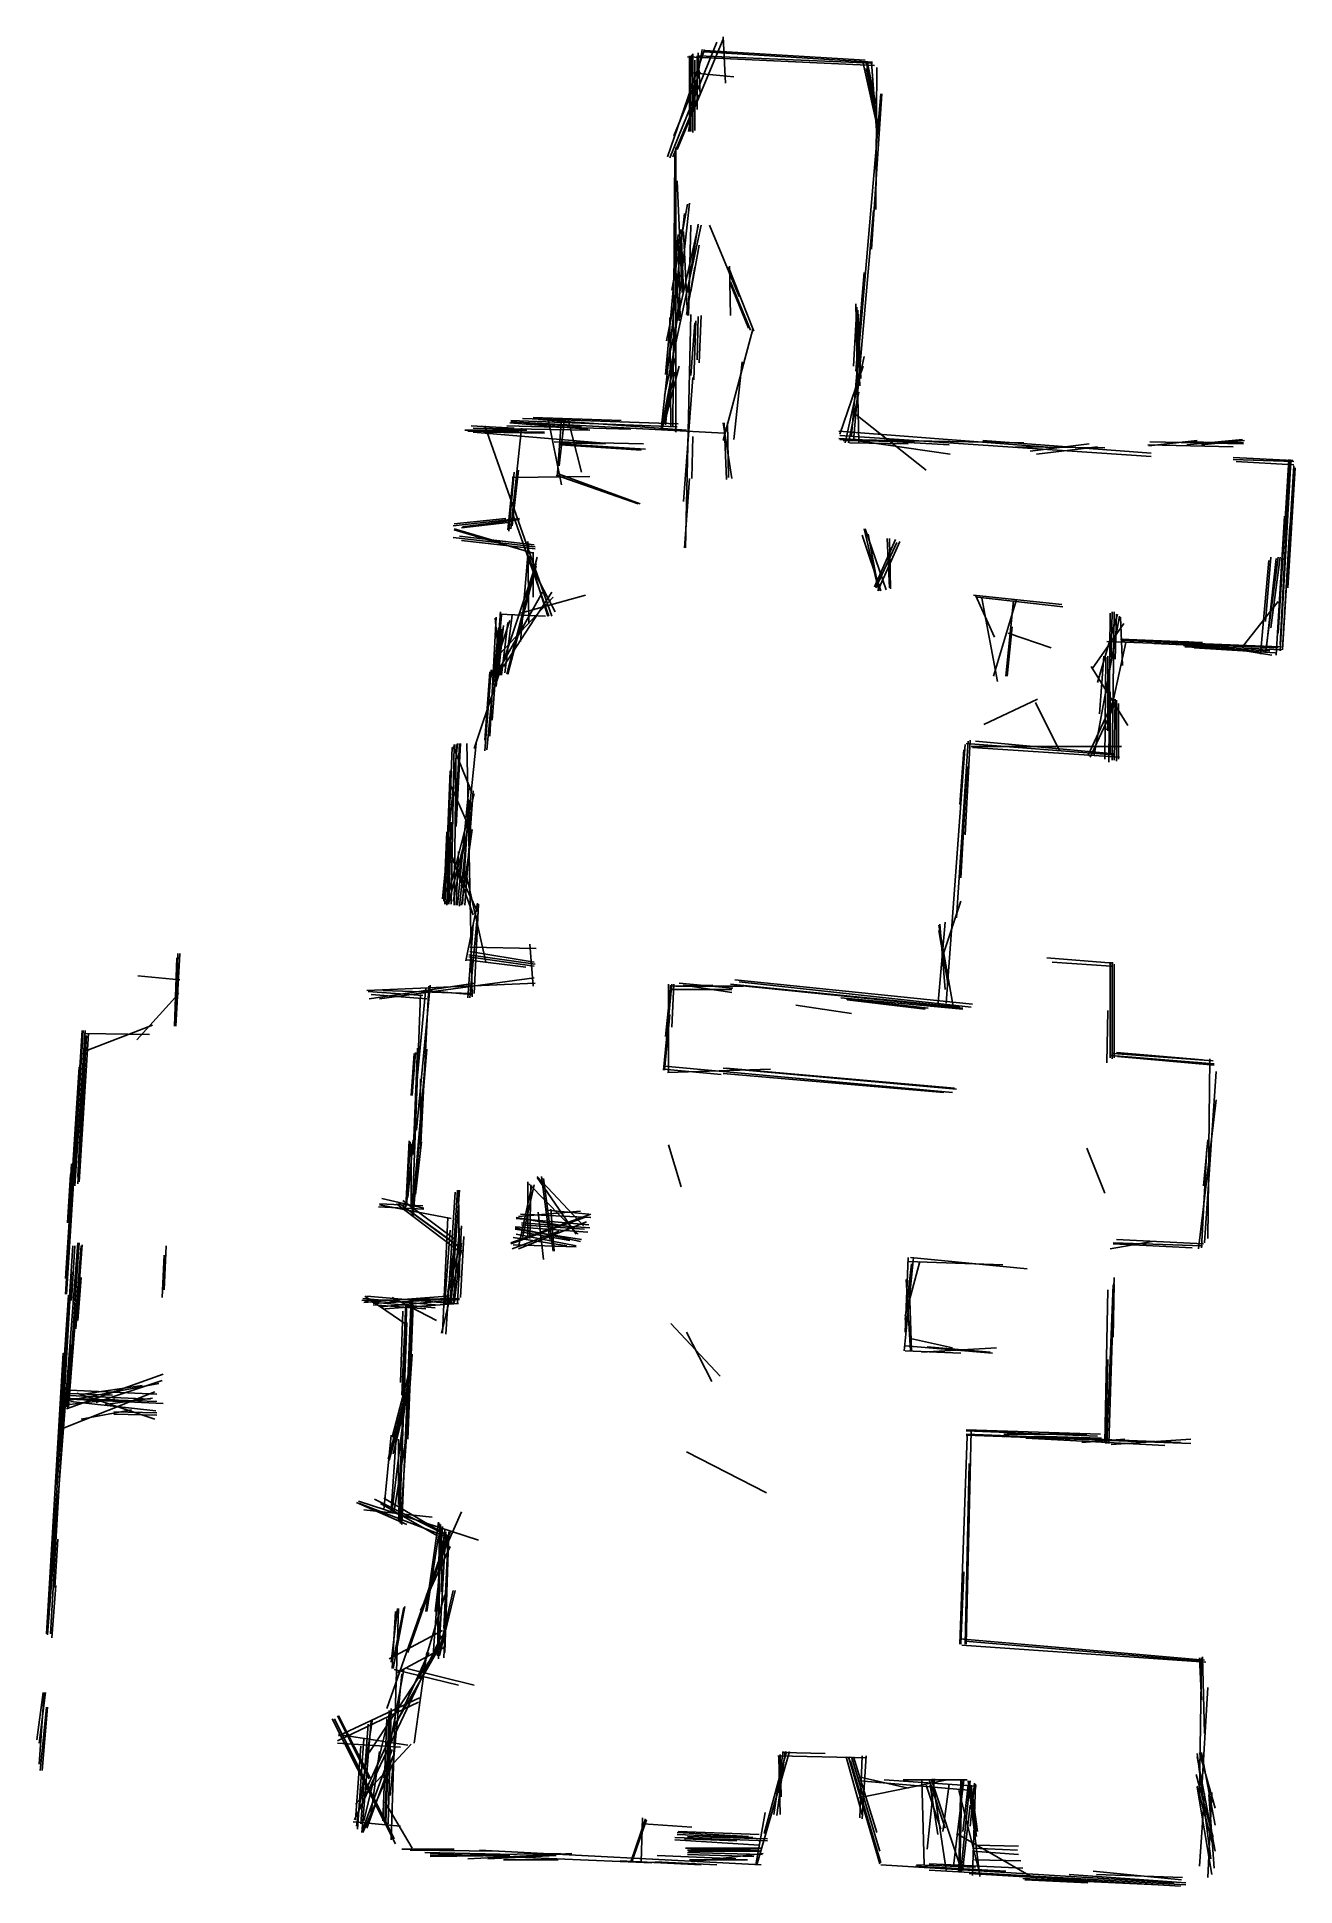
# Model space of a CAD drawing. Header units: metres. Extents: x 129 to 1326, y 0 to 1759.
import ezdxf

# ---------------------------------------------------------------- set-up
doc = ezdxf.new("R2010")
doc.units = ezdxf.units.M

msp = doc.modelspace()

# ---------------------------------------------------------------- linework, layer by layer
for p, q in [((782, 1759), (784, 1715)), ((729, 1645), (764, 1747)), ((731, 1644), (776, 1754)), ((738, 1652), (782, 1757)), ((749, 1669), (762, 1747)), ((752, 1742), (754, 1692)), ((753, 1668), (753, 1743)), ((758, 1744), (760, 1704)), ((764, 1746), (917, 1737)), ((764, 1745), (924, 1735)), ((735, 1665), (760, 1726)), ((748, 1740), (926, 1732)), ((750, 1741), (750, 1669)), ((751, 1741), (751, 1669)), ((752, 1725), (792, 1721)), ((755, 1670), (755, 1737)), ((757, 1690), (757, 1741)), ((758, 1741), (924, 1734)), ((915, 1734), (930, 1667)), ((918, 1736), (929, 1675)), ((918, 1729), (929, 1677)), ((919, 1736), (927, 1695)), ((923, 1735), (928, 1666)), ((927, 1595), (928, 1730)), ((734, 1645), (759, 1704)), ((904, 1380), (932, 1705)), ((923, 1557), (933, 1705)), ((737, 1654), (737, 1383)), ((734, 1388), (736, 1647)), ((738, 1622), (743, 1516)), ((727, 1390), (750, 1601)), ((723, 1386), (745, 1591)), ((733, 1518), (748, 1600)), ((906, 1375), (925, 1594)), ((726, 1418), (761, 1580)), ((727, 1438), (739, 1571)), ((728, 1444), (758, 1579)), ((739, 1567), (741, 1492)), ((742, 1576), (744, 1516)), ((744, 1574), (748, 1494)), ((748, 1516), (758, 1581)), ((749, 1494), (751, 1580)), ((769, 1580), (797, 1512)), ((736, 1551), (740, 1489)), ((751, 1517), (759, 1561)), ((728, 1470), (741, 1533)), ((747, 1495), (755, 1540)), ((787, 1540), (811, 1479)), ((788, 1541), (789, 1494)), ((908, 1441), (916, 1535)), ((789, 1526), (808, 1480)), ((789, 1524), (806, 1482)), ((906, 1446), (909, 1502)), ((908, 1505), (911, 1373)), ((910, 1499), (913, 1434)), ((731, 1492), (732, 1389)), ((746, 1273), (751, 1495)), ((751, 1437), (755, 1487)), ((754, 1433), (756, 1489)), ((757, 1452), (758, 1493)), ((759, 1449), (761, 1494)), ((782, 1375), (810, 1481)), ((909, 1493), (912, 1427)), ((724, 1390), (736, 1453)), ((726, 1392), (740, 1446)), ((792, 1376), (800, 1450)), ((893, 1381), (915, 1446)), ((898, 1373), (916, 1455)), ((724, 1386), (736, 1440)), ((744, 1317), (753, 1435)), ((901, 1373), (911, 1421)), ((579, 1392), (653, 1386)), ((580, 1394), (738, 1388)), ((580, 1393), (783, 1382)), ((591, 1396), (739, 1391)), ((592, 1392), (647, 1388)), ((601, 1397), (685, 1394)), ((606, 1395), (747, 1385)), ((615, 1397), (628, 1333)), ((624, 1340), (628, 1396)), ((626, 1351), (631, 1396)), ((634, 1396), (647, 1345)), ((782, 1392), (790, 1339)), ((783, 1392), (785, 1338)), ((786, 1392), (787, 1340)), ((908, 1400), (975, 1347)), ((536, 1385), (595, 1385)), ((539, 1384), (612, 1383)), ((542, 1389), (583, 1387)), ((544, 1387), (655, 1385)), ((544, 1383), (665, 1373)), ((554, 1383), (612, 1382)), ((555, 1389), (619, 1208)), ((576, 1389), (694, 1386)), ((580, 1291), (590, 1387)), ((621, 1374), (706, 1372)), ((627, 1373), (670, 1372)), ((752, 1339), (753, 1379)), ((892, 1384), (1099, 1368)), ((892, 1377), (997, 1371)), ((893, 1380), (1189, 1360)), ((893, 1376), (1068, 1373)), ((895, 1377), (998, 1362)), ((896, 1375), (964, 1374)), ((902, 1373), (958, 1372)), ((1029, 1375), (1189, 1363)), ((1187, 1370), (1233, 1375)), ((1188, 1374), (1277, 1372)), ((1220, 1374), (1277, 1373)), ((1223, 1371), (1276, 1376)), ((1237, 1371), (1278, 1375)), ((627, 1372), (708, 1367)), ((627, 1371), (704, 1366)), ((1060, 1369), (1145, 1368)), ((1074, 1365), (1130, 1372)), ((1080, 1362), (1138, 1369)), ((1186, 1371), (1267, 1369)), ((1267, 1359), (1324, 1356)), ((1267, 1357), (1325, 1355)), ((1270, 1355), (1325, 1352)), ((1310, 1192), (1320, 1357)), ((1312, 1181), (1321, 1357)), ((1312, 1175), (1322, 1355)), ((577, 1290), (582, 1341)), ((578, 1289), (583, 1345)), ((581, 1294), (587, 1347)), ((581, 1340), (655, 1341)), ((623, 1342), (701, 1315)), ((626, 1343), (703, 1315)), ((745, 1273), (750, 1339)), ((1314, 1176), (1325, 1351)), ((1319, 1235), (1326, 1349)), ((582, 1304), (616, 1208)), ((1308, 1171), (1316, 1303)), ((525, 1294), (588, 1301)), ((526, 1296), (575, 1301)), ((526, 1291), (570, 1278)), ((526, 1290), (601, 1268)), ((533, 1292), (577, 1297)), ((534, 1293), (588, 1300)), ((914, 1285), (932, 1232)), ((916, 1291), (929, 1236)), ((917, 1291), (937, 1233)), ((920, 1286), (930, 1232)), ((1314, 1177), (1321, 1294)), ((525, 1283), (603, 1274)), ((531, 1284), (602, 1276)), ((533, 1280), (603, 1272)), ((589, 1184), (597, 1277)), ((596, 1279), (597, 1201)), ((601, 1269), (601, 1226)), ((926, 1236), (946, 1281)), ((927, 1235), (947, 1278)), ((929, 1232), (950, 1279)), ((938, 1282), (940, 1235)), ((940, 1282), (941, 1234)), ((545, 1082), (604, 1258)), ((576, 1153), (605, 1264)), ((577, 1153), (604, 1256)), ((597, 1265), (615, 1208)), ((597, 1260), (622, 1212)), ((1293, 1172), (1301, 1261)), ((1298, 1203), (1303, 1264)), ((1298, 1173), (1310, 1264)), ((1299, 1179), (1308, 1263)), ((1303, 1197), (1312, 1264)), ((567, 1154), (610, 1231)), ((569, 1172), (620, 1226)), ((573, 1160), (619, 1231)), ((589, 1211), (651, 1228)), ((1020, 1228), (1104, 1219)), ((1022, 1228), (1040, 1188)), ((1024, 1226), (1105, 1217)), ((1028, 1225), (1043, 1146)), ((1039, 1151), (1061, 1224)), ((1051, 1151), (1058, 1223)), ((1277, 1180), (1310, 1222)), ((557, 1081), (568, 1197)), ((560, 1094), (566, 1207)), ((560, 1147), (579, 1204)), ((562, 1109), (570, 1212)), ((565, 1143), (571, 1209)), ((565, 1206), (570, 1152)), ((568, 1154), (573, 1199)), ((569, 1210), (613, 1208)), ((571, 1152), (577, 1202)), ((574, 1154), (581, 1209)), ((1052, 1151), (1057, 1198)), ((1133, 1158), (1163, 1201)), ((1135, 1076), (1159, 1208)), ((1138, 1145), (1157, 1210)), ((1149, 1069), (1150, 1211)), ((1151, 1169), (1152, 1212)), ((1152, 1071), (1154, 1212)), ((1155, 1167), (1156, 1210)), ((1160, 1207), (1162, 1161)), ((566, 1141), (571, 1196)), ((1053, 1192), (1094, 1178)), ((1147, 1184), (1310, 1178)), ((1147, 1100), (1165, 1183)), ((1160, 1186), (1238, 1183)), ((1161, 1185), (1312, 1179)), ((1192, 1182), (1261, 1179)), ((1220, 1180), (1313, 1176)), ((1221, 1179), (1302, 1175)), ((1223, 1184), (1304, 1171)), ((1140, 1115), (1144, 1170)), ((1145, 1072), (1146, 1169)), ((1148, 1099), (1148, 1170)), ((1230, 1178), (1307, 1173)), ((555, 1080), (561, 1157)), ((555, 1090), (560, 1155)), ((1132, 1160), (1167, 1104)), ((1030, 1105), (1081, 1129)), ((1079, 1126), (1102, 1080)), ((1129, 1075), (1154, 1129)), ((1150, 1076), (1150, 1136)), ((1154, 1071), (1155, 1129)), ((1156, 1070), (1156, 1128)), ((1131, 1074), (1155, 1125)), ((1158, 1125), (1158, 1072)), ((515, 939), (529, 1087)), ((522, 1034), (524, 1083)), ((523, 934), (526, 1086)), ((525, 1084), (542, 1042)), ((526, 933), (528, 1086)), ((528, 1027), (531, 1087)), ((528, 1008), (532, 1087)), ((531, 932), (547, 1087)), ((538, 1087), (543, 846)), ((994, 840), (1012, 1086)), ((1004, 921), (1015, 1089)), ((1007, 1029), (1011, 1081)), ((1012, 1000), (1017, 1090)), ((1013, 1087), (1153, 1076)), ((1018, 1084), (1161, 1084)), ((1019, 1083), (1159, 1074)), ((1022, 1089), (1154, 1077)), ((517, 934), (522, 1061)), ((1008, 959), (1014, 1065)), ((518, 934), (545, 1039)), ((519, 933), (522, 1045)), ((523, 1046), (542, 1003)), ((529, 933), (540, 1044)), ((536, 933), (544, 1042)), ((525, 937), (542, 1022)), ((534, 934), (540, 1033)), ((516, 937), (519, 1003)), ((521, 936), (542, 1017)), ((521, 934), (523, 1012)), ((533, 933), (543, 1005)), ((520, 934), (522, 998)), ((521, 988), (544, 924)), ((523, 979), (548, 927)), ((528, 933), (530, 984)), ((538, 960), (556, 879)), ((537, 880), (548, 935)), ((545, 849), (549, 934)), ((992, 888), (1008, 937)), ((539, 845), (544, 915)), ((541, 845), (548, 925)), ((986, 837), (993, 917)), ((988, 915), (993, 853)), ((987, 914), (1001, 835)), ((987, 909), (996, 857)), ((260, 818), (262, 883)), ((261, 818), (265, 887)), ((261, 819), (263, 887)), ((538, 881), (594, 874)), ((540, 886), (603, 877)), ((540, 884), (602, 875)), ((541, 893), (604, 892)), ((541, 889), (602, 879)), ((598, 896), (601, 856)), ((1090, 883), (1153, 878)), ((225, 866), (265, 862)), ((455, 844), (602, 864)), ((793, 862), (1019, 839)), ((1095, 879), (1151, 875)), ((1150, 879), (1150, 788)), ((1152, 879), (1152, 787)), ((1154, 877), (1154, 788)), ((224, 805), (264, 849)), ((443, 852), (603, 859)), ((444, 851), (496, 847)), ((445, 844), (546, 859)), ((447, 848), (500, 844)), ((458, 852), (542, 849)), ((486, 638), (494, 848)), ((489, 751), (499, 854)), ((490, 719), (503, 857)), ((494, 700), (502, 856)), ((498, 852), (542, 848)), ((725, 776), (733, 858)), ((727, 808), (732, 857)), ((730, 774), (730, 858)), ((731, 856), (772, 857)), ((731, 853), (790, 853)), ((733, 817), (735, 858)), ((737, 856), (801, 856)), ((740, 859), (791, 854)), ((744, 857), (790, 850)), ((789, 858), (1007, 836)), ((794, 857), (1010, 835)), ((797, 860), (1018, 836)), ((894, 845), (1010, 834)), ((726, 776), (731, 829)), ((851, 838), (904, 830)), ((899, 844), (977, 835)), ((900, 843), (974, 834)), ((1147, 783), (1148, 833)), ((156, 563), (172, 814)), ((157, 563), (173, 814)), ((165, 666), (175, 814)), ((169, 670), (178, 811)), ((174, 794), (239, 819)), ((174, 811), (236, 810)), ((168, 668), (176, 809)), ((168, 675), (175, 807)), ((485, 752), (488, 792)), ((486, 752), (489, 793)), ((487, 696), (491, 797)), ((487, 638), (500, 796)), ((1153, 792), (1248, 785)), ((1156, 793), (1238, 786)), ((156, 578), (169, 779)), ((487, 649), (499, 790)), ((725, 777), (780, 772)), ((726, 780), (1000, 755)), ((729, 774), (827, 777)), ((782, 778), (1004, 758)), ((785, 778), (1002, 759)), ((1151, 790), (1249, 782)), ((1157, 789), (1249, 781)), ((1240, 612), (1251, 775)), ((1243, 616), (1245, 787)), ((494, 711), (494, 768)), ((782, 773), (992, 755)), ((1234, 606), (1251, 748)), ((480, 646), (483, 709)), ((481, 650), (484, 708)), ((482, 655), (487, 710)), ((485, 706), (485, 644)), ((489, 658), (495, 708)), ((730, 705), (742, 665)), ((1239, 666), (1243, 710)), ((159, 636), (162, 687)), ((1128, 702), (1145, 659)), ((1237, 607), (1242, 702)), ((158, 631), (161, 677)), ((596, 617), (596, 670)), ((605, 675), (649, 628)), ((605, 674), (642, 620)), ((609, 675), (617, 615)), ((611, 673), (620, 604)), ((457, 654), (497, 645)), ((477, 652), (527, 615)), ((518, 525), (527, 660)), ((522, 555), (529, 662)), ((523, 555), (531, 662)), ((530, 662), (531, 579)), ((587, 608), (600, 666)), ((591, 617), (602, 667)), ((597, 668), (644, 620)), ((598, 616), (599, 667)), ((454, 646), (497, 644)), ((455, 649), (496, 647)), ((455, 648), (523, 635)), ((471, 649), (533, 602)), ((473, 650), (531, 608)), ((478, 646), (533, 606)), ((515, 526), (520, 636)), ((580, 612), (656, 639)), ((580, 611), (650, 636)), ((585, 636), (641, 626)), ((585, 635), (654, 629)), ((587, 637), (646, 642)), ((589, 639), (656, 636)), ((606, 641), (611, 596)), ((614, 643), (654, 639)), ((618, 644), (621, 604)), ((517, 555), (522, 624)), ((525, 554), (531, 626)), ((529, 554), (533, 628)), ((532, 560), (535, 618)), ((581, 606), (626, 623)), ((582, 617), (633, 609)), ((584, 627), (653, 622)), ((584, 626), (646, 613)), ((584, 625), (647, 615)), ((585, 620), (642, 609)), ((587, 606), (652, 632)), ((590, 631), (655, 626)), ((590, 629), (650, 625)), ((591, 622), (636, 614)), ((139, 239), (168, 612)), ((139, 241), (163, 609)), ((158, 454), (169, 612)), ((159, 456), (171, 609)), ((162, 557), (165, 609)), ((166, 530), (172, 610)), ((248, 560), (250, 600)), ((250, 567), (252, 609)), ((514, 526), (533, 605)), ((518, 555), (531, 609)), ((520, 565), (527, 614)), ((526, 554), (533, 612)), ((582, 610), (642, 608)), ((1150, 606), (1190, 613)), ((1153, 612), (1238, 609)), ((1153, 611), (1228, 607)), ((1156, 615), (1239, 611)), ((142, 240), (162, 584)), ((954, 509), (963, 598)), ((955, 527), (958, 598)), ((955, 542), (969, 594)), ((955, 539), (961, 592)), ((958, 594), (1048, 591)), ((960, 598), (1071, 587)), ((168, 538), (171, 579)), ((956, 577), (960, 509)), ((959, 576), (961, 509)), ((1145, 422), (1148, 567)), ((1147, 421), (1153, 572)), ((1149, 421), (1154, 579)), ((1153, 522), (1154, 573)), ((147, 383), (159, 562)), ((438, 557), (528, 559)), ((439, 559), (508, 553)), ((440, 555), (519, 561)), ((441, 561), (481, 534)), ((441, 556), (508, 550)), ((443, 561), (524, 554)), ((449, 554), (531, 559)), ((449, 553), (499, 549)), ((456, 551), (531, 558)), ((460, 549), (530, 554)), ((467, 560), (509, 538)), ((473, 347), (481, 554)), ((475, 479), (477, 547)), ((476, 344), (485, 559)), ((476, 467), (480, 554)), ((480, 425), (486, 559)), ((482, 425), (487, 553)), ((474, 346), (481, 536)), ((732, 535), (779, 485)), ((157, 456), (161, 515)), ((747, 527), (771, 480)), ((955, 514), (1038, 507)), ((960, 521), (1000, 512)), ((971, 508), (1042, 512)), ((976, 513), (1036, 508)), ((138, 240), (154, 507)), ((467, 358), (485, 506)), ((467, 427), (485, 496)), ((475, 345), (486, 506)), ((955, 509), (1008, 507)), ((1146, 421), (1148, 501)), ((154, 461), (245, 478)), ((157, 454), (249, 487)), ((173, 468), (229, 476)), ((185, 460), (248, 481)), ((463, 406), (484, 485)), ((150, 434), (241, 470)), ((152, 467), (237, 463)), ((152, 464), (243, 461)), ((153, 472), (243, 468)), ((153, 469), (201, 467)), ((160, 463), (249, 459)), ((160, 458), (203, 463)), ((161, 461), (242, 452)), ((167, 469), (241, 444)), ((194, 458), (239, 464)), ((468, 411), (480, 460)), ((171, 444), (219, 453)), ((202, 451), (243, 450)), ((202, 449), (243, 448)), ((464, 405), (478, 456)), ((459, 358), (466, 429)), ((466, 357), (471, 431)), ((469, 357), (482, 437)), ((473, 363), (473, 425)), ((1007, 230), (1014, 428)), ((1013, 434), (1141, 430)), ((1013, 230), (1018, 433)), ((1013, 433), (1138, 428)), ((1013, 430), (1217, 422)), ((1013, 429), (1227, 421)), ((1049, 430), (1128, 430)), ((1070, 426), (1202, 419)), ((1078, 428), (1142, 426)), ((1123, 422), (1164, 425)), ((1151, 420), (1227, 425)), ((747, 413), (823, 374)), ((1012, 230), (1016, 402)), ((143, 298), (148, 373)), ((433, 365), (481, 344)), ((435, 366), (549, 329)), ((436, 364), (522, 331)), ((440, 358), (505, 351)), ((450, 368), (516, 335)), ((456, 364), (510, 333)), ((459, 369), (522, 332)), ((505, 293), (533, 356)), ((482, 222), (522, 337)), ((499, 261), (511, 346)), ((506, 220), (515, 342)), ((508, 261), (517, 339)), ((510, 219), (512, 345)), ((511, 230), (513, 344)), ((511, 216), (518, 337)), ((517, 222), (521, 337)), ((146, 284), (149, 330)), ((462, 169), (520, 334)), ((494, 262), (522, 323)), ((500, 261), (511, 333)), ((514, 280), (515, 328)), ((516, 245), (520, 325)), ((143, 236), (147, 286)), ((1008, 230), (1011, 299)), ((466, 44), (473, 264)), ((466, 213), (472, 264)), ((468, 207), (479, 266)), ((469, 219), (478, 265)), ((493, 197), (517, 277)), ((512, 219), (527, 281)), ((512, 224), (525, 281)), ((467, 207), (470, 261)), ((516, 217), (518, 262)), ((431, 63), (514, 238)), ((445, 127), (513, 230)), ((464, 216), (515, 243)), ((1007, 235), (1240, 215)), ((1009, 229), (1241, 213)), ((1012, 233), (1236, 214)), ((438, 83), (502, 222)), ((467, 149), (509, 222)), ((472, 203), (518, 228)), ((488, 136), (500, 222)), ((1235, 89), (1237, 217)), ((1235, 217), (1237, 177)), ((1238, 218), (1240, 145)), ((459, 103), (478, 206)), ((465, 86), (476, 202)), ((469, 206), (530, 191)), ((481, 207), (545, 191)), ((129, 139), (135, 184)), ((131, 116), (136, 184)), ((131, 136), (137, 184)), ((416, 143), (493, 179)), ((1237, 88), (1243, 189)), ((132, 110), (138, 170)), ((134, 110), (139, 170)), ((410, 159), (470, 40)), ((412, 159), (469, 45)), ((415, 138), (492, 175)), ((415, 162), (445, 102)), ((416, 162), (446, 103)), ((458, 62), (462, 159)), ((460, 62), (464, 167)), ((461, 61), (465, 166)), ((463, 59), (466, 169)), ((416, 144), (482, 134)), ((433, 57), (448, 157)), ((437, 59), (444, 154)), ((438, 51), (447, 157)), ((440, 62), (463, 158)), ((415, 136), (475, 132)), ((432, 78), (485, 135)), ((432, 63), (437, 133)), ((434, 54), (440, 140)), ((439, 54), (467, 130)), ((443, 55), (468, 124)), ((446, 63), (455, 128)), ((814, 20), (845, 128)), ((821, 50), (842, 128)), ((830, 68), (839, 128)), ((833, 67), (841, 128)), ((834, 124), (918, 122)), ((836, 125), (837, 85)), ((838, 127), (879, 126)), ((912, 65), (914, 124)), ((914, 64), (918, 124)), ((1233, 126), (1246, 26)), ((1235, 127), (1250, 74)), ((1237, 127), (1250, 58)), ((439, 51), (467, 115)), ((835, 123), (836, 68)), ((899, 123), (914, 68)), ((901, 123), (931, 21)), ((903, 119), (932, 22)), ((904, 123), (931, 33)), ((906, 123), (928, 51)), ((1232, 106), (1248, 46)), ((1233, 123), (1250, 33)), ((911, 104), (958, 93)), ((911, 84), (995, 101)), ((912, 100), (1019, 91)), ((935, 101), (1023, 95)), ((953, 101), (1014, 101)), ((971, 101), (973, 20)), ((975, 96), (989, 54)), ((976, 35), (983, 102)), ((978, 101), (993, 55)), ((979, 96), (986, 49)), ((980, 101), (1009, 14)), ((981, 102), (994, 15)), ((991, 52), (997, 97)), ((1001, 19), (1011, 101)), ((1006, 14), (1008, 101)), ((1006, 91), (1025, 15)), ((1007, 14), (1009, 101)), ((1008, 14), (1017, 100)), ((1010, 52), (1015, 96)), ((1015, 100), (1026, 9)), ((1016, 100), (1023, 47)), ((1017, 57), (1021, 98)), ((1018, 96), (1024, 52)), ((1019, 10), (1022, 97)), ((1233, 95), (1248, 38)), ((1233, 94), (1247, 11)), ((1235, 19), (1240, 88)), ((1243, 8), (1247, 89)), ((460, 80), (486, 36)), ((1010, 17), (1017, 77)), ((1244, 87), (1249, 17)), ((430, 61), (475, 57)), ((694, 23), (708, 64)), ((695, 23), (709, 63)), ((704, 23), (705, 65)), ((706, 59), (752, 56)), ((813, 20), (822, 70)), ((736, 46), (824, 43)), ((736, 44), (816, 39)), ((738, 51), (806, 47)), ((738, 49), (810, 46)), ((739, 52), (816, 49)), ((745, 45), (795, 43)), ((746, 36), (818, 36)), ((748, 47), (824, 45)), ((1004, 50), (1075, 9)), ((1019, 36), (1062, 34)), ((1022, 39), (1063, 38)), ((476, 35), (526, 35)), ((484, 34), (568, 33)), ((498, 32), (584, 30)), ((503, 31), (714, 22)), ((503, 29), (627, 31)), ((503, 28), (579, 29)), ((539, 26), (638, 31)), ((550, 34), (818, 20)), ((558, 26), (623, 29)), ((573, 25), (625, 25)), ((684, 24), (761, 20)), ((717, 23), (776, 20)), ((719, 29), (794, 26)), ((748, 34), (815, 34)), ((748, 32), (819, 30)), ((748, 30), (811, 28)), ((749, 33), (817, 33)), ((750, 25), (805, 25)), ((751, 35), (808, 35)), ((752, 23), (820, 31)), ((932, 20), (1211, 3)), ((965, 19), (1051, 14)), ((966, 20), (1022, 18)), ((978, 21), (1067, 17)), ((1019, 33), (1063, 30)), ((1021, 25), (1065, 24)), ((978, 15), (1222, 1)), ((1016, 12), (1217, 0)), ((1067, 7), (1196, 1)), ((1069, 6), (1129, 3)), ((1111, 11), (1222, 3)), ((1134, 14), (1218, 6)), ((1137, 11), (1219, 8))]:
    msp.add_line(p, q)

doc.saveas('drawing.dxf')
